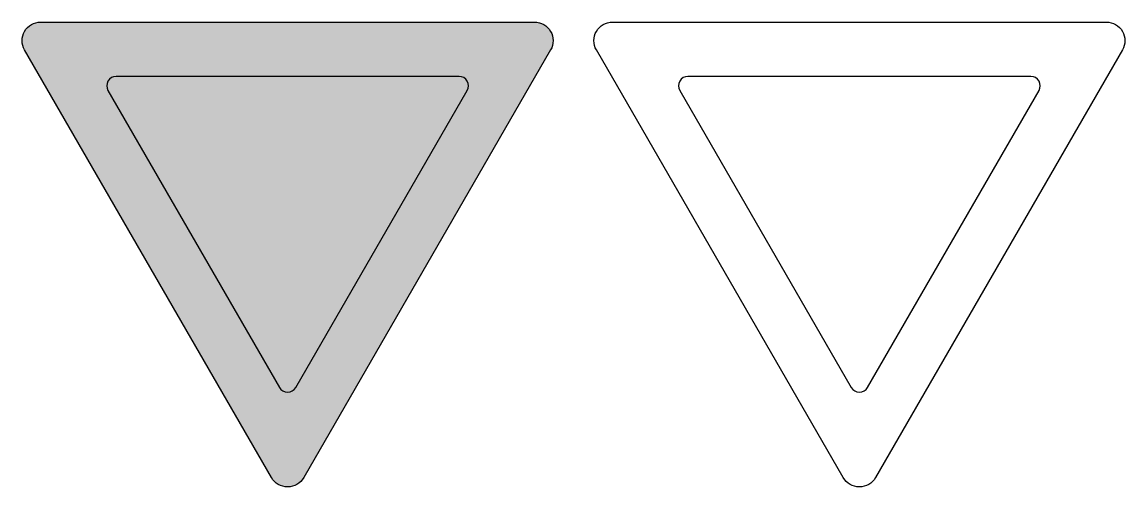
# Model space of a CAD drawing. Extents: x -700 to 650, y 0 to 569.
import ezdxf

# ---------------------------------------------------------------- set-up
doc = ezdxf.new("R2010")
doc.units = 0
doc.header["$MEASUREMENT"] = 0

msp = doc.modelspace()

# ---------------------------------------------------------------- hatches: boundary and pattern name
h = msp.add_hatch(color=1)
edge = h.paths.add_edge_path()
edge.add_line((-394.712, 11.3691), (-696.95996, 534.873))
edge.add_arc((-677.2267366502892, 546.2413514785376), 22.77365844806533, 90.0534960325557, 209.9463350371831, ccw=False)
edge.add_line((-677.248, 569.015), (-72.75300000000004, 569.013))
edge.add_arc((-72.77345128906256, 546.2388862647896), 22.77412291789797, -29.947214580745424, 89.94854806437132, ccw=False)
edge.add_line((-53.03999999999996, 534.87), (-355.286, 11.3691))
edge.add_arc((-374.999, 22.77365618588265), 22.77424577888267, 210.0506568787071, 329.949343121293, ccw=False)
edge = h.paths.add_edge_path(flags=16)
edge.add_arc((-584.9128571147791, 491.0190618036738), 11.48894267359378, 90.05058294807863, 209.9458296597646)
edge.add_line((-594.8679999999999, 485.284), (-384.944, 121.683))
edge.add_arc((-375.0005, 127.4365861971472), 11.48812196914726, 210.0548703569418, 329.9451296430582)
edge.add_line((-365.057, 121.683), (-155.1319999999999, 485.285))
edge.add_arc((-165.0860778581054, 491.020010907325), 11.48799443385838, 330.0517387610315, 449.9447497457018)
edge.add_line((-165.075, 502.508), (-584.923, 502.508))
msp.add_hatch(color=7).paths.add_polyline_path([(-155.1319999999999, 485.285, 0.5767280000000001), (-165.075, 502.508), (-584.923, 502.508, 0.576741), (-594.8679999999999, 485.284), (-384.944, 121.683, 0.5767119999999999), (-365.057, 121.683)])

# ---------------------------------------------------------------- linework, layer by layer
at = {"color": 1}
for points in [[(-394.712, 11.3691), (-696.95996, 534.873, -0.576727), (-677.248, 569.015), (-72.75300000000004, 569.013, -0.5767439999999999), (-53.03999999999996, 534.87), (-355.286, 11.3691, -0.576761)], [(-584.923, 502.508, 0.576741), (-594.8679999999999, 485.284), (-384.944, 121.683, 0.576712), (-365.057, 121.683), (-155.1319999999999, 485.285, 0.576728), (-165.075, 502.508)]]:
    msp.add_lwpolyline(points, format="xyb", close=True, dxfattribs=at)
for points in [[(305.288, 11.3691), (3.04004, 534.873, -0.576727), (22.752, 569.015), (627.247, 569.013, -0.5767439999999999), (646.96, 534.87), (344.714, 11.3691, -0.576761)], [(115.077, 502.508, 0.576741), (105.132, 485.284), (315.056, 121.683, 0.576712), (334.943, 121.683), (544.868, 485.285, 0.576728), (534.925, 502.508)]]:
    msp.add_lwpolyline(points, format="xyb", close=True)

doc.saveas('drawing.dxf')
